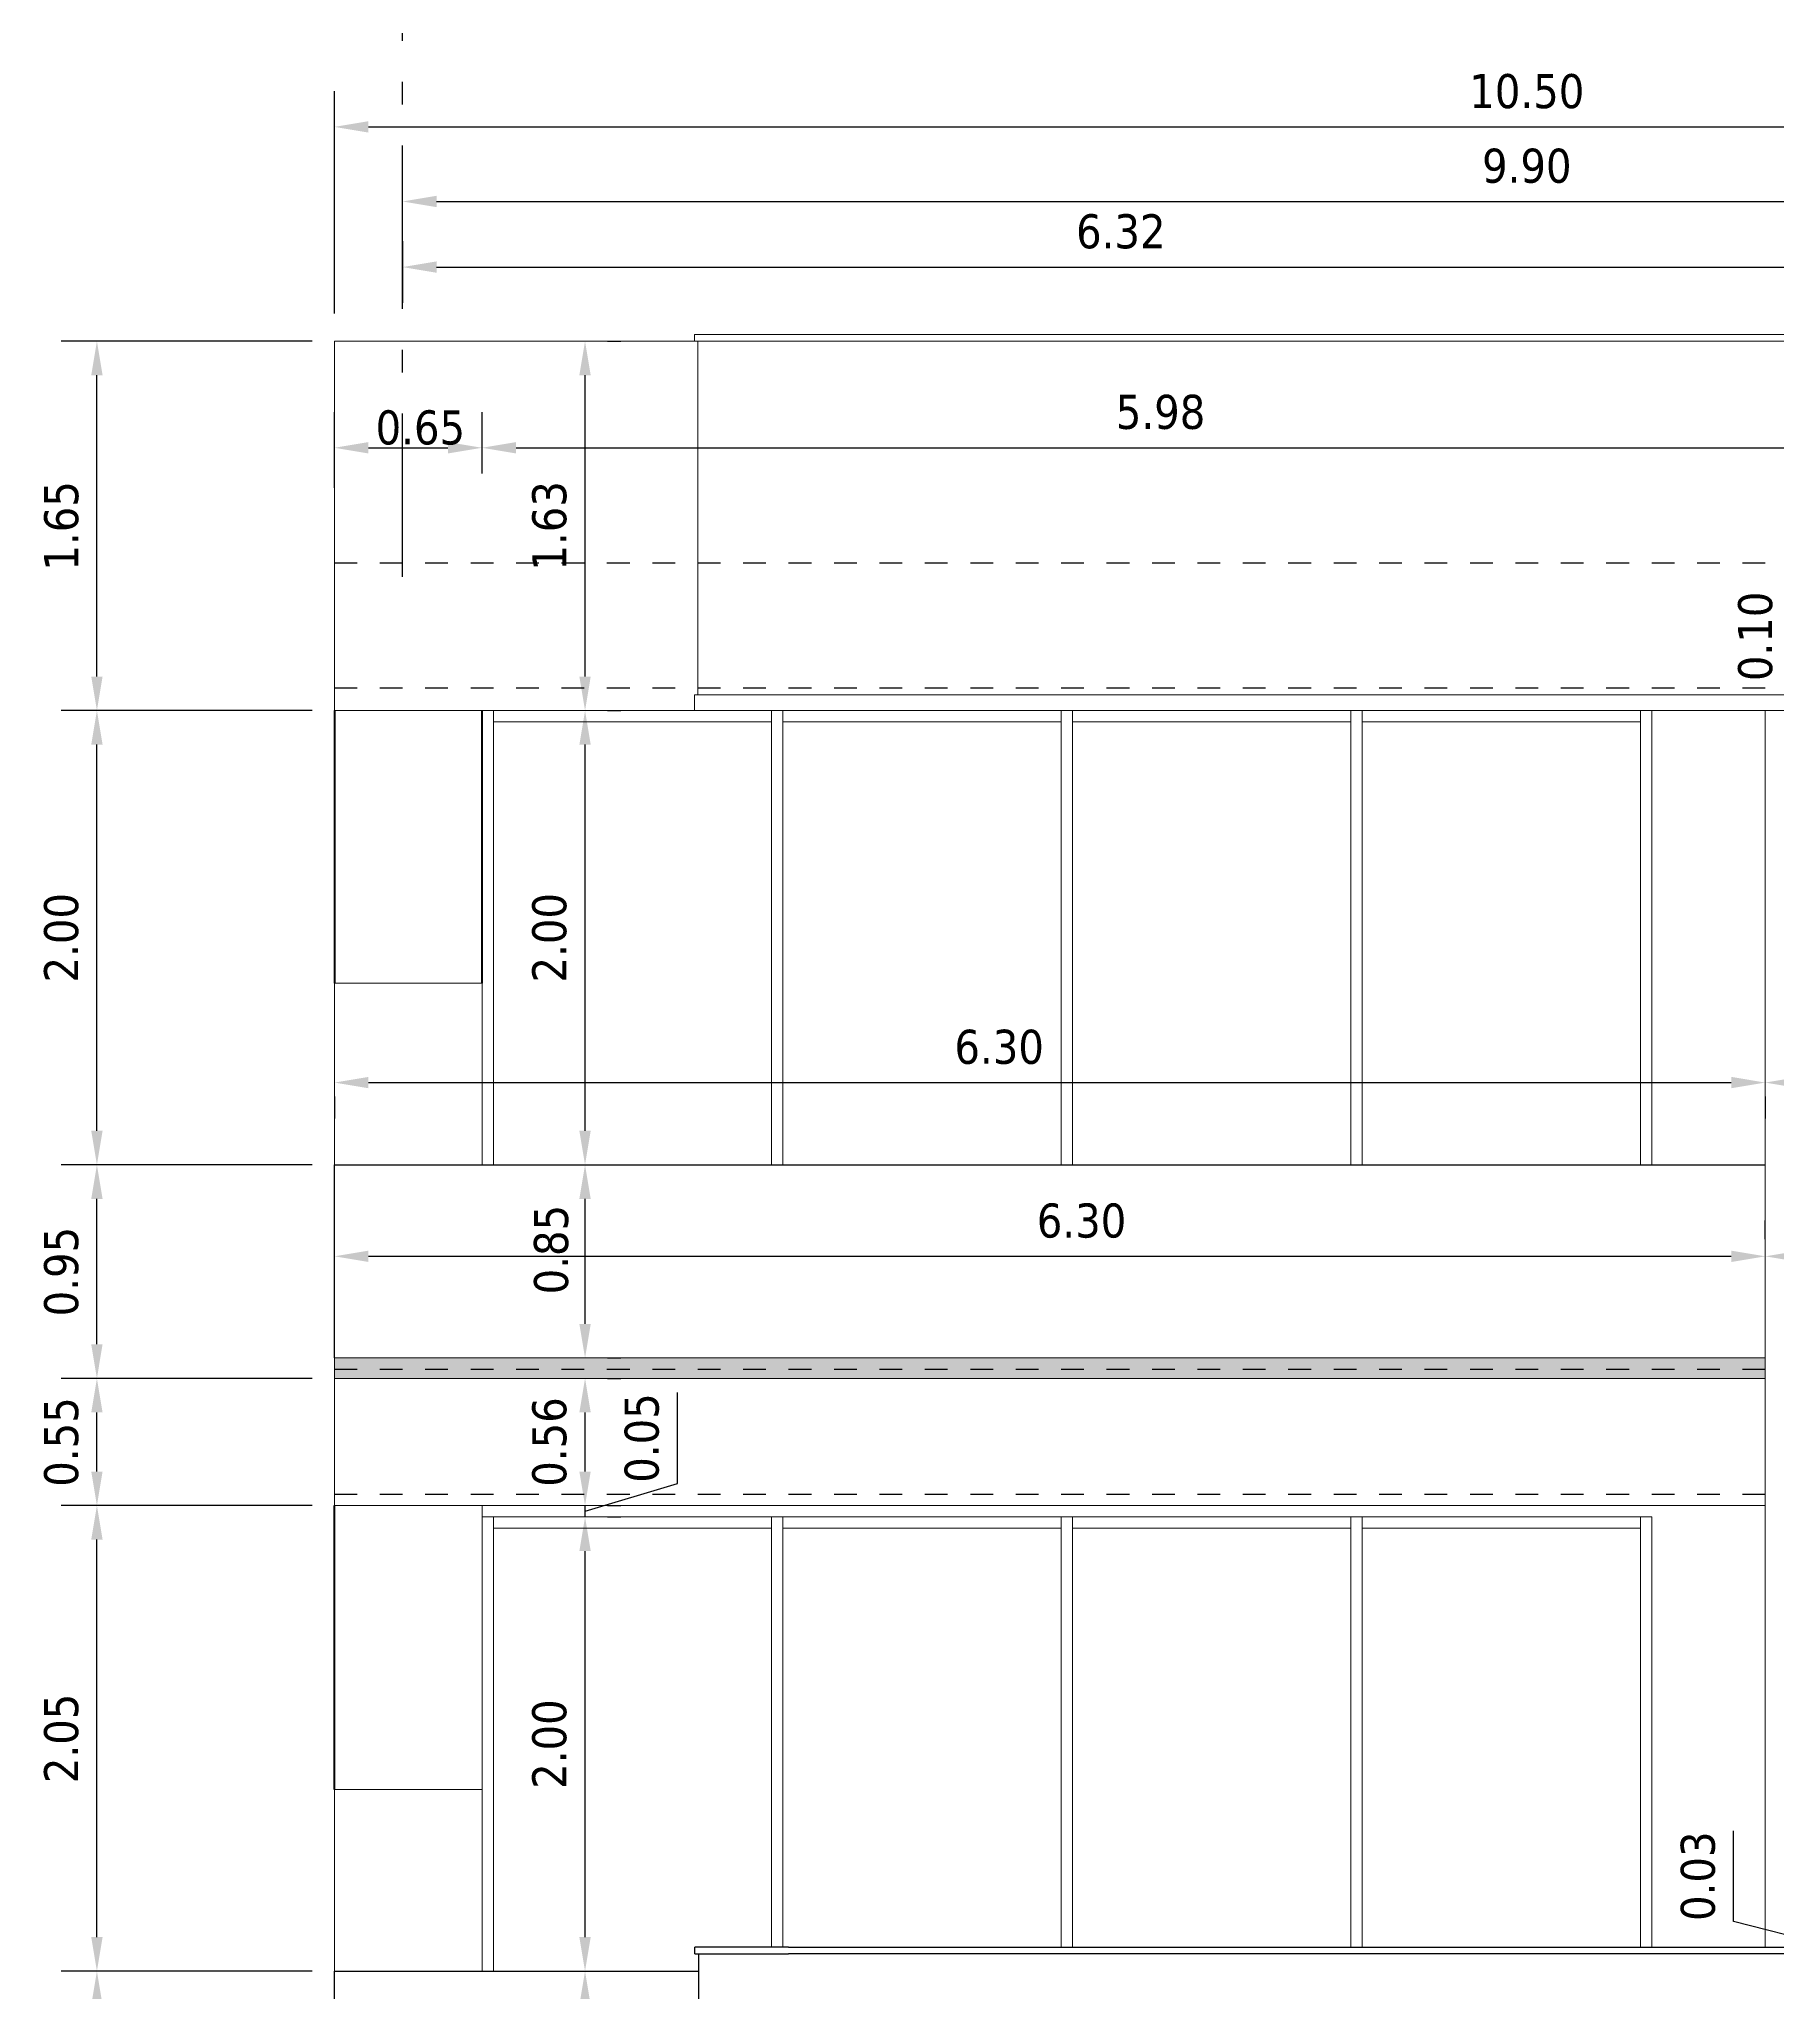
# Model space of a CAD drawing. Header units: millimetres. Extents: x 844 to 2732, y 457 to 943.
# Drawn here: x 2526 to 2533.66, y 485.32 to 493.92 of the extents above; entities that cross this region are included whole.
import ezdxf

# ---------------------------------------------------------------- set-up
doc = ezdxf.new("R2010")
doc.units = ezdxf.units.MM
doc.header["$LTSCALE"] = 0.01
doc.linetypes.add('ACAD_ISO03W100', pattern=[30, 12, -18])
doc.linetypes.add('ACAD_ISO10W100', pattern=[18, 12, -3, 0, -3])
doc.layers.add('03-Ax', color=5, linetype='Continuous')
doc.layers.add('05-Dim', color=5, linetype='Continuous')
for name, color, linetype, lineweight in [('A-COLS', 4, 'Continuous', 18), ('A-DETL-WIDE', 214, 'Continuous', 50), ('A-GENM', 13, 'Continuous', 9), ('A-GLAZ-CWMG', 6, 'Continuous', 9), ('A-WALL', 3, 'Continuous', 9)]:
    doc.layers.add(name, color=color, linetype=linetype, lineweight=lineweight)
doc.styles.add('Tahoma', font='tahoma.ttf', dxfattribs={"height": 0.15})
doc.dimstyles.new('Diagonal_-_Centre_-_2_5mm_Arial', dxfattribs={"dimscale": 0.2, "dimtxt": 0.15, "dimasz": 0.75, "dimexe": 0.787402, "dimexo": 0.492126, "dimgap": 0.05, "dimtad": 0, "dimrnd": 0.01, "dimzin": 0, "dimdsep": 46, "dimtxsty": 'Tahoma', "dimcen": 0, "dimdle": 0.787402, "dimazin": 0, "dimtfac": 1, "dimtmove": 1, "dimatfit": 3, "dimfxl": 1, "dimtvp": 1, "dimtolj": 1, "dimtzin": 0, "dimarcsym": 1})

# ---------------------------------------------------------------- blocks, each defined once
blk = doc.blocks.new('Rectangular Mullion - 50 x 150mm-V1-South')
at = {"layer": 'A-GLAZ-CWMG'}
for p, q in [((-6.3576, 12.95), (-6.3576, 13)), ((-5.1326, 13), (-5.1326, 12.95)), ((-6.3576, 12.95), (-5.1326, 12.95))]:
    blk.add_line(p, q, dxfattribs=at)
blk = doc.blocks.new('Rectangular Mullion - 50 x 150mm-V9-South')
at = {"layer": 'A-GLAZ-CWMG'}
blk.add_line((-1.3076, 23.65), (-1.3076, 21.7562), dxfattribs=at)
blk = doc.blocks.new('*D933')
at = {"layer": '05-Dim', "color": 0, "lineweight": -2, "transparency": 16777216}
for p, q in [((2537.4994, 493.4661), (2537.4994, 493.0472)), ((2527.5994, 493.1239), (2527.5994, 493.3622)), ((2527.7494, 493.2047), (2537.3494, 493.2047))]:
    blk.add_line(p, q, dxfattribs=at)
at = {"layer": '05-Dim', "color": 0, "transparency": 16777216}
for points in [[(2527.7494, 493.2297), (2527.7494, 493.1797), (2527.5994, 493.2047)], [(2537.3494, 493.2297), (2537.3494, 493.1797), (2537.4994, 493.2047)]]:
    blk.add_solid(points, dxfattribs=at)
at = {"layer": 'Defpoints', "color": 0, "transparency": 16777216}
for p in [(2537.4994, 493.5645), (2537.4994, 493.2047), (2527.5994, 493.0254)]:
    blk.add_point(p, dxfattribs=at)
at = {"layer": '05-Dim', "color": 0, "transparency": 16777216, "insert": (2532.5494, 493.3608), "char_height": 0.15, "width": 0.401245, "attachment_point": 5, "style": 'Tahoma'}
blk.add_mtext('\\A1;9.90', dxfattribs=at)
blk = doc.blocks.new('*D934')
at = {"layer": '05-Dim', "color": 0, "lineweight": -2, "transparency": 16777216}
for p, q in [((2527.5994, 493.0296), (2527.5994, 492.7584)), ((2533.9244, 493.0296), (2533.9244, 492.7584)), ((2527.7494, 492.9159), (2533.7744, 492.9159))]:
    blk.add_line(p, q, dxfattribs=at)
at = {"layer": '05-Dim', "color": 0, "transparency": 16777216}
for points in [[(2527.7494, 492.9409), (2527.7494, 492.8909), (2527.5994, 492.9159)], [(2533.7744, 492.9409), (2533.7744, 492.8909), (2533.9244, 492.9159)]]:
    blk.add_solid(points, dxfattribs=at)
at = {"layer": 'Defpoints', "color": 0, "transparency": 16777216}
for p in [(2527.5994, 493.128), (2533.9244, 493.128), (2533.9244, 492.9159)]:
    blk.add_point(p, dxfattribs=at)
at = {"layer": '05-Dim', "color": 0, "transparency": 16777216, "insert": (2530.7619, 493.0721), "char_height": 0.15, "width": 0.313167, "attachment_point": 5, "style": 'Tahoma'}
blk.add_mtext('\\A1;6.32', dxfattribs=at)
blk = doc.blocks.new('*D937')
at = {"layer": '05-Dim', "color": 0, "lineweight": -2, "transparency": 16777216}
for p, q in [((2527.2994, 491.9441), (2527.2994, 492.2778)), ((2527.9494, 492.0066), (2527.9494, 492.2778)), ((2527.4494, 492.1203), (2527.7994, 492.1203))]:
    blk.add_line(p, q, dxfattribs=at)
at = {"layer": '05-Dim', "color": 0, "transparency": 16777216}
for points in [[(2527.4494, 492.1453), (2527.4494, 492.0953), (2527.2994, 492.1203)], [(2527.7994, 492.1453), (2527.7994, 492.0953), (2527.9494, 492.1203)]]:
    blk.add_solid(points, dxfattribs=at)
at = {"layer": 'Defpoints', "color": 0, "transparency": 16777216}
for p in [(2527.9494, 492.1203), (2527.9494, 491.9082), (2527.2994, 491.8457)]:
    blk.add_point(p, dxfattribs=at)
at = {"layer": '05-Dim', "color": 0, "transparency": 16777216, "insert": (2527.4808, 492.2852), "char_height": 0.15, "width": 0.313167, "attachment_point": 1, "line_spacing_factor": 0.994306, "style": 'Tahoma'}
blk.add_mtext('\\A1;0.65', dxfattribs=at)
blk = doc.blocks.new('*D938')
at = {"layer": '05-Dim', "color": 0, "lineweight": -2, "transparency": 16777216}
for p, q in [((2527.9494, 492.0066), (2527.9494, 492.2778)), ((2533.9244, 492.2187), (2533.9244, 492.2778)), ((2528.0994, 492.1203), (2533.7744, 492.1203))]:
    blk.add_line(p, q, dxfattribs=at)
at = {"layer": '05-Dim', "color": 0, "transparency": 16777216}
for points in [[(2528.0994, 492.1453), (2528.0994, 492.0953), (2527.9494, 492.1203)], [(2533.7744, 492.1453), (2533.7744, 492.0953), (2533.9244, 492.1203)]]:
    blk.add_solid(points, dxfattribs=at)
at = {"layer": 'Defpoints', "color": 0, "transparency": 16777216}
for p in [(2533.9244, 492.1203), (2533.9244, 492.1203), (2527.9494, 491.9082)]:
    blk.add_point(p, dxfattribs=at)
at = {"layer": '05-Dim', "color": 0, "transparency": 16777216, "insert": (2530.9369, 492.2771), "char_height": 0.15, "width": 0.313167, "attachment_point": 5, "style": 'Tahoma'}
blk.add_mtext('\\A1;5.98', dxfattribs=at)
blk = doc.blocks.new('*D939')
at = {"layer": '05-Dim', "color": 0, "lineweight": -2, "transparency": 16777216}
for p, q in [((2527.2994, 492.7117), (2527.2994, 493.6906)), ((2537.7994, 493.6368), (2537.7994, 493.3756)), ((2527.4494, 493.5331), (2537.6494, 493.5331))]:
    blk.add_line(p, q, dxfattribs=at)
at = {"layer": '05-Dim', "color": 0, "transparency": 16777216}
for points in [[(2527.4494, 493.5581), (2527.4494, 493.5081), (2527.2994, 493.5331)], [(2537.6494, 493.5581), (2537.6494, 493.5081), (2537.7994, 493.5331)]]:
    blk.add_solid(points, dxfattribs=at)
at = {"layer": 'Defpoints', "color": 0, "transparency": 16777216}
for p in [(2537.7994, 493.7352), (2537.7994, 493.5331), (2527.2994, 492.6133)]:
    blk.add_point(p, dxfattribs=at)
at = {"layer": '05-Dim', "color": 0, "transparency": 16777216, "insert": (2532.5494, 493.6893), "char_height": 0.15, "width": 0.401245, "attachment_point": 5, "style": 'Tahoma'}
blk.add_mtext('\\A1;10.50', dxfattribs=at)
blk = doc.blocks.new('*D1001')
at = {"layer": '05-Dim', "color": 0, "lineweight": -2, "transparency": 16777216}
for p, q in [((2527.201, 485.4133), (2526.0963, 485.4133)), ((2526.2537, 484.6233), (2526.2537, 485.2633)), ((2527.201, 484.4733), (2526.0963, 484.4733))]:
    blk.add_line(p, q, dxfattribs=at)
at = {"layer": '05-Dim', "color": 0, "transparency": 16777216}
for points in [[(2526.2287, 485.2633), (2526.2787, 485.2633), (2526.2537, 485.4133)], [(2526.2287, 484.6233), (2526.2787, 484.6233), (2526.2537, 484.4733)]]:
    blk.add_solid(points, dxfattribs=at)
at = {"layer": 'Defpoints', "color": 0, "transparency": 16777216}
for p in [(2526.2537, 485.4133), (2527.2994, 485.4133), (2527.2994, 484.4733)]:
    blk.add_point(p, dxfattribs=at)
at = {"layer": '05-Dim', "color": 0, "transparency": 16777216, "insert": (2526.0976, 484.9433), "char_height": 0.15, "attachment_point": 5, "rotation": 90, "style": 'Tahoma'}
blk.add_mtext('\\A1;0.95', dxfattribs=at)
blk = doc.blocks.new('*D1002')
at = {"layer": '05-Dim', "color": 0, "lineweight": -2, "transparency": 16777216}
for p, q in [((2527.201, 487.4633), (2526.0963, 487.4633)), ((2526.2537, 485.5633), (2526.2537, 487.3133)), ((2527.201, 485.4133), (2526.0963, 485.4133))]:
    blk.add_line(p, q, dxfattribs=at)
at = {"layer": '05-Dim', "color": 0, "transparency": 16777216}
for points in [[(2526.2287, 487.3133), (2526.2787, 487.3133), (2526.2537, 487.4633)], [(2526.2287, 485.5633), (2526.2787, 485.5633), (2526.2537, 485.4133)]]:
    blk.add_solid(points, dxfattribs=at)
at = {"layer": 'Defpoints', "color": 0, "transparency": 16777216}
for p in [(2526.2537, 487.4633), (2527.2994, 487.4633), (2527.2994, 485.4133)]:
    blk.add_point(p, dxfattribs=at)
at = {"layer": '05-Dim', "color": 0, "transparency": 16777216, "insert": (2526.0975, 486.4383), "char_height": 0.15, "attachment_point": 5, "rotation": 90, "style": 'Tahoma'}
blk.add_mtext('\\A1;2.05', dxfattribs=at)
blk = doc.blocks.new('*D1003')
at = {"layer": '05-Dim', "color": 0, "lineweight": -2, "transparency": 16777216}
for p, q in [((2527.201, 488.0233), (2526.0963, 488.0233)), ((2526.2537, 487.6133), (2526.2537, 487.8733)), ((2527.201, 487.4633), (2526.0963, 487.4633))]:
    blk.add_line(p, q, dxfattribs=at)
at = {"layer": '05-Dim', "color": 0, "transparency": 16777216}
for points in [[(2526.2287, 487.8733), (2526.2787, 487.8733), (2526.2537, 488.0233)], [(2526.2287, 487.6133), (2526.2787, 487.6133), (2526.2537, 487.4633)]]:
    blk.add_solid(points, dxfattribs=at)
at = {"layer": 'Defpoints', "color": 0, "transparency": 16777216}
for p in [(2526.2537, 488.0233), (2527.2994, 488.0233), (2527.2994, 487.4633)]:
    blk.add_point(p, dxfattribs=at)
at = {"layer": '05-Dim', "color": 0, "transparency": 16777216, "insert": (2526.0976, 487.7433), "char_height": 0.15, "attachment_point": 5, "rotation": 90, "style": 'Tahoma'}
blk.add_mtext('\\A1;0.55', dxfattribs=at)
blk = doc.blocks.new('*D1004')
at = {"layer": '05-Dim', "color": 0, "lineweight": -2, "transparency": 16777216}
for p, q in [((2527.201, 488.9633), (2526.0963, 488.9633)), ((2526.2537, 488.1733), (2526.2537, 488.8133)), ((2527.201, 488.0233), (2526.0963, 488.0233))]:
    blk.add_line(p, q, dxfattribs=at)
at = {"layer": '05-Dim', "color": 0, "transparency": 16777216}
for points in [[(2526.2287, 488.8133), (2526.2787, 488.8133), (2526.2537, 488.9633)], [(2526.2287, 488.1733), (2526.2787, 488.1733), (2526.2537, 488.0233)]]:
    blk.add_solid(points, dxfattribs=at)
at = {"layer": 'Defpoints', "color": 0, "transparency": 16777216}
for p in [(2526.2537, 488.9633), (2527.2994, 488.9633), (2527.2994, 488.0233)]:
    blk.add_point(p, dxfattribs=at)
at = {"layer": '05-Dim', "color": 0, "transparency": 16777216, "insert": (2526.0976, 488.4933), "char_height": 0.15, "attachment_point": 5, "rotation": 90, "style": 'Tahoma'}
blk.add_mtext('\\A1;0.95', dxfattribs=at)
blk = doc.blocks.new('*D1005')
at = {"layer": '05-Dim', "color": 0, "lineweight": -2, "transparency": 16777216}
for p, q in [((2527.201, 490.9633), (2526.0963, 490.9633)), ((2526.2537, 489.1133), (2526.2537, 490.8133)), ((2527.201, 488.9633), (2526.0963, 488.9633))]:
    blk.add_line(p, q, dxfattribs=at)
at = {"layer": '05-Dim', "color": 0, "transparency": 16777216}
for points in [[(2526.2287, 490.8133), (2526.2787, 490.8133), (2526.2537, 490.9633)], [(2526.2287, 489.1133), (2526.2787, 489.1133), (2526.2537, 488.9633)]]:
    blk.add_solid(points, dxfattribs=at)
at = {"layer": 'Defpoints', "color": 0, "transparency": 16777216}
for p in [(2526.2537, 490.9633), (2527.2994, 490.9633), (2527.2994, 488.9633)]:
    blk.add_point(p, dxfattribs=at)
at = {"layer": '05-Dim', "color": 0, "transparency": 16777216, "insert": (2526.0975, 489.9633), "char_height": 0.15, "attachment_point": 5, "rotation": 90, "style": 'Tahoma'}
blk.add_mtext('\\A1;2.00', dxfattribs=at)
blk = doc.blocks.new('*D1006')
at = {"layer": '05-Dim', "color": 0, "lineweight": -2, "transparency": 16777216}
for p, q in [((2527.201, 492.5894), (2526.0963, 492.5894)), ((2526.2537, 491.1133), (2526.2537, 492.4394)), ((2527.201, 490.9633), (2526.0963, 490.9633))]:
    blk.add_line(p, q, dxfattribs=at)
at = {"layer": '05-Dim', "color": 0, "transparency": 16777216}
for points in [[(2526.2287, 492.4394), (2526.2787, 492.4394), (2526.2537, 492.5894)], [(2526.2287, 491.1133), (2526.2787, 491.1133), (2526.2537, 490.9633)]]:
    blk.add_solid(points, dxfattribs=at)
at = {"layer": 'Defpoints', "color": 0, "transparency": 16777216}
for p in [(2526.2537, 492.5894), (2527.2994, 492.5894), (2527.2994, 490.9633)]:
    blk.add_point(p, dxfattribs=at)
at = {"layer": '05-Dim', "color": 0, "transparency": 16777216, "insert": (2526.0978, 491.7764), "char_height": 0.15, "attachment_point": 5, "rotation": 90, "style": 'Tahoma'}
blk.add_mtext('\\A1;1.65', dxfattribs=at)
blk = doc.blocks.new('*D1015')
at = {"layer": '05-Dim', "color": 0, "lineweight": -2, "transparency": 16777216}
for p, q in [((2527.2994, 488.6367), (2527.2994, 488.7181)), ((2533.5994, 488.6367), (2533.5994, 488.7181)), ((2527.4494, 488.5607), (2533.4494, 488.5607))]:
    blk.add_line(p, q, dxfattribs=at)
at = {"layer": '05-Dim', "color": 0, "transparency": 16777216}
for points in [[(2527.4494, 488.5857), (2527.4494, 488.5357), (2527.2994, 488.5607)], [(2533.4494, 488.5857), (2533.4494, 488.5357), (2533.5994, 488.5607)]]:
    blk.add_solid(points, dxfattribs=at)
at = {"layer": 'Defpoints', "color": 0, "transparency": 16777216}
for p in [(2527.2994, 488.5383), (2533.5994, 488.5607), (2533.5994, 488.5383)]:
    blk.add_point(p, dxfattribs=at)
at = {"layer": '05-Dim', "color": 0, "transparency": 16777216, "insert": (2530.589, 488.7169), "char_height": 0.15, "attachment_point": 5, "style": 'Tahoma'}
blk.add_mtext('\\A1;6.30', dxfattribs=at)
blk = doc.blocks.new('*D1016')
at = {"layer": '05-Dim', "color": 0, "lineweight": -2, "transparency": 16777216}
for p, q in [((2533.5994, 488.6367), (2533.5994, 488.7181)), ((2537.7963, 488.6367), (2537.7963, 488.7181)), ((2533.7494, 488.5607), (2537.6463, 488.5607))]:
    blk.add_line(p, q, dxfattribs=at)
at = {"layer": '05-Dim', "color": 0, "transparency": 16777216}
for points in [[(2533.7494, 488.5857), (2533.7494, 488.5357), (2533.5994, 488.5607)], [(2537.6463, 488.5857), (2537.6463, 488.5357), (2537.7963, 488.5607)]]:
    blk.add_solid(points, dxfattribs=at)
at = {"layer": 'Defpoints', "color": 0, "transparency": 16777216}
for p in [(2533.5994, 488.5383), (2537.7963, 488.5607), (2537.7963, 488.5383)]:
    blk.add_point(p, dxfattribs=at)
at = {"layer": '05-Dim', "color": 0, "transparency": 16777216, "insert": (2535.8718, 488.7169), "char_height": 0.15, "attachment_point": 5, "style": 'Tahoma'}
blk.add_mtext('\\A1;4.20', dxfattribs=at)
blk = doc.blocks.new('*D949')
at = {"layer": '05-Dim', "color": 0, "lineweight": -2, "transparency": 16777216}
for p, q in [((2527.4494, 489.3256), (2533.4494, 489.3256)), ((2527.2994, 489.2648), (2527.2994, 489.1681)), ((2533.5994, 489.2648), (2533.5994, 489.1681))]:
    blk.add_line(p, q, dxfattribs=at)
at = {"layer": '05-Dim', "color": 0, "transparency": 16777216}
for points in [[(2527.4494, 489.3506), (2527.4494, 489.3006), (2527.2994, 489.3256)], [(2533.4494, 489.3506), (2533.4494, 489.3006), (2533.5994, 489.3256)]]:
    blk.add_solid(points, dxfattribs=at)
at = {"layer": 'Defpoints', "color": 0, "transparency": 16777216}
for p in [(2527.2994, 489.3633), (2533.5994, 489.3633), (2533.5994, 489.3256)]:
    blk.add_point(p, dxfattribs=at)
at = {"layer": '05-Dim', "color": 0, "transparency": 16777216, "insert": (2530.2263, 489.4818), "char_height": 0.15, "attachment_point": 5, "style": 'Tahoma'}
blk.add_mtext('\\A1;6.30', dxfattribs=at)
blk = doc.blocks.new('*D950')
at = {"layer": '05-Dim', "color": 0, "lineweight": -2, "transparency": 16777216}
for p, q in [((2533.7494, 489.3256), (2534.4994, 489.3256)), ((2533.5994, 489.2648), (2533.5994, 489.1681)), ((2534.6494, 489.2288), (2534.6494, 489.1681))]:
    blk.add_line(p, q, dxfattribs=at)
at = {"layer": '05-Dim', "color": 0, "transparency": 16777216}
for points in [[(2533.7494, 489.3506), (2533.7494, 489.3006), (2533.5994, 489.3256)], [(2534.4994, 489.3506), (2534.4994, 489.3006), (2534.6494, 489.3256)]]:
    blk.add_solid(points, dxfattribs=at)
at = {"layer": 'Defpoints', "color": 0, "transparency": 16777216}
for p in [(2533.5994, 489.3633), (2534.6494, 489.3272), (2534.6494, 489.3256)]:
    blk.add_point(p, dxfattribs=at)
at = {"layer": '05-Dim', "color": 0, "transparency": 16777216, "insert": (2534.2581, 489.4817), "char_height": 0.15, "attachment_point": 5, "style": 'Tahoma'}
blk.add_mtext('\\A1;1.05', dxfattribs=at)
blk = doc.blocks.new('*D967')
at = {"layer": '05-Dim', "color": 0, "lineweight": -2, "transparency": 16777216}
for p, q in [((2533.4599, 485.6315), (2533.4599, 486.0317)), ((2533.9628, 485.5044), (2533.4599, 485.6315)), ((2533.9698, 485.5194), (2533.8053, 485.5194)), ((2533.9628, 485.4894), (2533.9628, 485.5194)), ((2533.9628, 485.4894), (2533.9628, 485.5194)), ((2533.9501, 485.4894), (2533.8053, 485.4894))]:
    blk.add_line(p, q, dxfattribs=at)
at = {"layer": 'Defpoints', "color": 0, "transparency": 16777216}
for p in [(2533.9628, 485.5194), (2534.0682, 485.5194), (2534.0485, 485.4894)]:
    blk.add_point(p, dxfattribs=at)
at = {"layer": '05-Dim', "color": 0, "transparency": 16777216, "insert": (2533.3037, 485.8316), "char_height": 0.15, "attachment_point": 5, "rotation": 90, "style": 'Tahoma'}
blk.add_mtext('\\A1;0.03', dxfattribs=at)
blk = doc.blocks.new('*D969')
at = {"layer": '05-Dim', "color": 0, "lineweight": -2, "transparency": 16777216}
for p, q in [((2533.7122, 491.0884), (2533.7122, 491.492)), ((2533.9628, 491.0133), (2533.7122, 491.0884)), ((2533.9196, 491.0633), (2533.8053, 491.0633)), ((2533.9628, 490.9633), (2533.9628, 491.0633)), ((2533.9628, 490.9633), (2533.9628, 491.0633)), ((2533.886, 490.9633), (2533.8053, 490.9633))]:
    blk.add_line(p, q, dxfattribs=at)
at = {"layer": 'Defpoints', "color": 0, "transparency": 16777216}
for p in [(2533.9628, 491.0633), (2534.018, 491.0633), (2533.9844, 490.9633)]:
    blk.add_point(p, dxfattribs=at)
at = {"layer": '05-Dim', "color": 0, "transparency": 16777216, "insert": (2533.5561, 491.2902), "char_height": 0.15, "attachment_point": 5, "rotation": 90, "style": 'Tahoma'}
blk.add_mtext('\\A1;0.10', dxfattribs=at)
blk = doc.blocks.new('*D1026')
at = {"layer": '05-Dim', "color": 0, "lineweight": -2, "transparency": 16777216}
for p, q in [((2528.5013, 485.4133), (2528.5604, 485.4133)), ((2528.4029, 484.7133), (2528.4029, 485.2633)), ((2528.5013, 484.5633), (2528.5604, 484.5633))]:
    blk.add_line(p, q, dxfattribs=at)
at = {"layer": '05-Dim', "color": 0, "transparency": 16777216}
for points in [[(2528.3779, 485.2633), (2528.4279, 485.2633), (2528.4029, 485.4133)], [(2528.3779, 484.7133), (2528.4279, 484.7133), (2528.4029, 484.5633)]]:
    blk.add_solid(points, dxfattribs=at)
at = {"layer": 'Defpoints', "color": 0, "transparency": 16777216}
for p in [(2528.4029, 485.4133), (2528.4029, 485.4133), (2528.4029, 484.5633)]:
    blk.add_point(p, dxfattribs=at)
at = {"layer": '05-Dim', "color": 0, "transparency": 16777216, "insert": (2528.1702, 484.8439), "char_height": 0.15, "attachment_point": 5, "rotation": 90, "style": 'Tahoma'}
blk.add_mtext('\\A1;0.85', dxfattribs=at)
blk = doc.blocks.new('*D1027')
at = {"layer": '05-Dim', "color": 0, "lineweight": -2, "transparency": 16777216}
for p, q in [((2528.5013, 487.4133), (2528.5604, 487.4133)), ((2528.4029, 485.5633), (2528.4029, 487.2633)), ((2528.5013, 485.4133), (2528.5604, 485.4133))]:
    blk.add_line(p, q, dxfattribs=at)
at = {"layer": '05-Dim', "color": 0, "transparency": 16777216}
for points in [[(2528.3779, 487.2633), (2528.4279, 487.2633), (2528.4029, 487.4133)], [(2528.3779, 485.5633), (2528.4279, 485.5633), (2528.4029, 485.4133)]]:
    blk.add_solid(points, dxfattribs=at)
at = {"layer": 'Defpoints', "color": 0, "transparency": 16777216}
for p in [(2528.4029, 487.4133), (2528.4029, 487.4133), (2528.4029, 485.4133)]:
    blk.add_point(p, dxfattribs=at)
at = {"layer": '05-Dim', "color": 0, "transparency": 16777216, "insert": (2528.2467, 486.4133), "char_height": 0.15, "attachment_point": 5, "rotation": 90, "style": 'Tahoma'}
blk.add_mtext('\\A1;2.00', dxfattribs=at)
blk = doc.blocks.new('*D1028')
at = {"layer": '05-Dim', "color": 0, "lineweight": -2, "transparency": 16777216}
for p, q in [((2528.8096, 487.5603), (2528.8096, 487.9615)), ((2528.4029, 487.4383), (2528.8096, 487.5603)), ((2528.4029, 487.4133), (2528.4029, 487.4633)), ((2528.4029, 487.4133), (2528.4029, 487.4633)), ((2528.5013, 487.4633), (2528.5604, 487.4633)), ((2528.5013, 487.4133), (2528.5604, 487.4133))]:
    blk.add_line(p, q, dxfattribs=at)
at = {"layer": 'Defpoints', "color": 0, "transparency": 16777216}
for p in [(2528.4029, 487.4633), (2528.4029, 487.4633), (2528.4029, 487.4133)]:
    blk.add_point(p, dxfattribs=at)
at = {"layer": '05-Dim', "color": 0, "transparency": 16777216, "insert": (2528.6535, 487.7609), "char_height": 0.15, "attachment_point": 5, "rotation": 90, "style": 'Tahoma'}
blk.add_mtext('\\A1;0.05', dxfattribs=at)
blk = doc.blocks.new('*D940')
at = {"layer": '05-Dim', "color": 0, "lineweight": -2, "transparency": 16777216}
for p, q in [((2528.5013, 488.0233), (2528.5604, 488.0233)), ((2528.4029, 487.6133), (2528.4029, 487.8733)), ((2528.5013, 487.4633), (2528.5604, 487.4633))]:
    blk.add_line(p, q, dxfattribs=at)
at = {"layer": '05-Dim', "color": 0, "transparency": 16777216}
for points in [[(2528.3779, 487.8733), (2528.4279, 487.8733), (2528.4029, 488.0233)], [(2528.3779, 487.6133), (2528.4279, 487.6133), (2528.4029, 487.4633)]]:
    blk.add_solid(points, dxfattribs=at)
at = {"layer": 'Defpoints', "color": 0, "transparency": 16777216}
for p in [(2528.4029, 488.0233), (2528.4029, 488.0233), (2528.4029, 487.4633)]:
    blk.add_point(p, dxfattribs=at)
at = {"layer": '05-Dim', "color": 0, "transparency": 16777216, "insert": (2528.2468, 487.7433), "char_height": 0.15, "attachment_point": 5, "rotation": 90, "style": 'Tahoma'}
blk.add_mtext('\\A1;0.56', dxfattribs=at)
blk = doc.blocks.new('*D1029')
at = {"layer": '05-Dim', "color": 0, "lineweight": -2, "transparency": 16777216}
for p, q in [((2528.5013, 488.9633), (2528.5604, 488.9633)), ((2528.4029, 488.2633), (2528.4029, 488.8133)), ((2528.5013, 488.1133), (2528.5604, 488.1133))]:
    blk.add_line(p, q, dxfattribs=at)
at = {"layer": '05-Dim', "color": 0, "transparency": 16777216}
for points in [[(2528.3779, 488.8133), (2528.4279, 488.8133), (2528.4029, 488.9633)], [(2528.3779, 488.2633), (2528.4279, 488.2633), (2528.4029, 488.1133)]]:
    blk.add_solid(points, dxfattribs=at)
at = {"layer": 'Defpoints', "color": 0, "transparency": 16777216}
for p in [(2528.4029, 488.9633), (2528.4029, 488.9633), (2528.4029, 488.1133)]:
    blk.add_point(p, dxfattribs=at)
at = {"layer": '05-Dim', "color": 0, "transparency": 16777216, "insert": (2528.2545, 488.5902), "char_height": 0.15, "attachment_point": 5, "rotation": 90, "style": 'Tahoma'}
blk.add_mtext('\\A1;0.85', dxfattribs=at)
blk = doc.blocks.new('*D1030')
at = {"layer": '05-Dim', "color": 0, "lineweight": -2, "transparency": 16777216}
for p, q in [((2528.5013, 490.9633), (2528.5604, 490.9633)), ((2528.4029, 489.1133), (2528.4029, 490.8133)), ((2528.5013, 488.9633), (2528.5604, 488.9633))]:
    blk.add_line(p, q, dxfattribs=at)
at = {"layer": '05-Dim', "color": 0, "transparency": 16777216}
for points in [[(2528.3779, 490.8133), (2528.4279, 490.8133), (2528.4029, 490.9633)], [(2528.3779, 489.1133), (2528.4279, 489.1133), (2528.4029, 488.9633)]]:
    blk.add_solid(points, dxfattribs=at)
at = {"layer": 'Defpoints', "color": 0, "transparency": 16777216}
for p in [(2528.4029, 490.9633), (2528.4029, 490.9633), (2528.4029, 488.9633)]:
    blk.add_point(p, dxfattribs=at)
at = {"layer": '05-Dim', "color": 0, "transparency": 16777216, "insert": (2528.2467, 489.9633), "char_height": 0.15, "attachment_point": 5, "rotation": 90, "style": 'Tahoma'}
blk.add_mtext('\\A1;2.00', dxfattribs=at)
blk = doc.blocks.new('*D1031')
at = {"layer": '05-Dim', "color": 0, "lineweight": -2, "transparency": 16777216}
for p, q in [((2528.5013, 492.5894), (2528.5604, 492.5894)), ((2528.4029, 491.1133), (2528.4029, 492.4394)), ((2528.5013, 490.9633), (2528.5604, 490.9633))]:
    blk.add_line(p, q, dxfattribs=at)
at = {"layer": '05-Dim', "color": 0, "transparency": 16777216}
for points in [[(2528.3779, 492.4394), (2528.4279, 492.4394), (2528.4029, 492.5894)], [(2528.3779, 491.1133), (2528.4279, 491.1133), (2528.4029, 490.9633)]]:
    blk.add_solid(points, dxfattribs=at)
at = {"layer": 'Defpoints', "color": 0, "transparency": 16777216}
for p in [(2528.4029, 492.5894), (2528.4029, 492.5894), (2528.4029, 490.9633)]:
    blk.add_point(p, dxfattribs=at)
at = {"layer": '05-Dim', "color": 0, "transparency": 16777216, "insert": (2528.2467, 491.7764), "char_height": 0.15, "attachment_point": 5, "rotation": 90, "style": 'Tahoma'}
blk.add_mtext('\\A1;1.63', dxfattribs=at)

msp = doc.modelspace()

# ---------------------------------------------------------------- hatches: boundary and pattern name
at = {"layer": 'A-GENM'}
msp.add_hatch(color=4, dxfattribs=at).paths.add_polyline_path([(2533.5994, 488.0233), (2533.5994, 488.1133), (2527.2994, 488.1133), (2527.2994, 488.0233), (2533.5669, 488.0233)])

# ---------------------------------------------------------------- linework, layer by layer
at = {"layer": '03-Ax', "linetype": 'ACAD_ISO10W100', "ltscale": 6}
msp.add_line((2527.5994, 491.5517), (2527.5994, 494.0517), dxfattribs=at)
at = {"layer": '05-Dim', "color": 5, "linetype": 'ACAD_ISO03W100', "ltscale": 0.5}
for p, q in [((2527.2994, 491.6133), (2539.9599, 491.6133)), ((2527.2994, 491.0633), (2537.7994, 491.0633)), ((2527.2994, 488.0633), (2539.9599, 488.0633)), ((2527.2994, 487.5133), (2537.7994, 487.5133))]:
    msp.add_line(p, q, dxfattribs=at)
at = {"layer": '05-Dim', "color": 4}
for p, q in [((2527.2994, 488.9633), (2533.5994, 488.9633)), ((2527.2994, 488.1133), (2527.2994, 488.9633)), ((2527.2994, 484.5633), (2527.2994, 485.4133))]:
    msp.add_line(p, q, dxfattribs=at)
at = {"layer": '05-Dim', "color": 2, "ltscale": 0.5}
for p, q in [((2529.2994, 485.5194), (2528.8859, 485.5194)), ((2528.8859, 485.4894), (2528.8859, 485.5194)), ((2529.2994, 485.5194), (2534.6494, 485.5194)), ((2528.8859, 485.4894), (2529.2994, 485.4894)), ((2528.9026, 485.4894), (2528.9026, 483.9333)), ((2534.6494, 485.4894), (2529.2994, 485.4894))]:
    msp.add_line(p, q, dxfattribs=at)
at = {"layer": '05-Dim', "color": 4, "ltscale": 0.5}
msp.add_line((2527.2994, 485.4133), (2528.9026, 485.4133), dxfattribs=at)
at = {"layer": 'A-COLS', "color": 6}
for p, q in [((2527.2994, 486.2133), (2527.2994, 487.4633)), ((2527.9494, 486.2133), (2527.9494, 487.4633))]:
    msp.add_line(p, q, dxfattribs=at)
at = {"layer": 'A-DETL-WIDE', "color": 6}
for p, q in [((2527.2994, 490.9633), (2527.2994, 489.7633)), ((2527.9494, 489.7633), (2527.9494, 490.9633)), ((2527.2994, 486.2133), (2527.2994, 487.4633))]:
    msp.add_line(p, q, dxfattribs=at)
at = {"layer": 'A-GENM', "color": 3}
for p, q in [((2527.2994, 492.5894), (2528.8844, 492.5894)), ((2527.2994, 492.5894), (2527.2994, 490.9633)), ((2533.5994, 488.1133), (2533.5994, 490.9633)), ((2533.5994, 485.5194), (2533.5994, 488.0233)), ((2533.5994, 487.4633), (2533.5994, 488.0233))]:
    msp.add_line(p, q, dxfattribs=at)
at = {"layer": 'A-GENM', "color": 2}
for p, q in [((2528.8844, 492.6194), (2528.8844, 492.5894)), ((2529.2994, 492.6194), (2528.8845, 492.6194)), ((2528.8845, 492.5894), (2529.2994, 492.5894)), ((2528.8994, 492.5894), (2528.8994, 491.0333)), ((2529.2994, 492.6194), (2537.8144, 492.6194)), ((2537.8144, 492.5894), (2529.2994, 492.5894)), ((2528.8844, 491.0333), (2528.8844, 490.9633)), ((2529.2994, 491.0333), (2528.8844, 491.0333)), ((2529.2994, 491.0333), (2537.3994, 491.0333)), ((2528.8844, 490.9633), (2529.2994, 490.9633)), ((2537.3994, 490.9633), (2529.2994, 490.9633))]:
    msp.add_line(p, q, dxfattribs=at)
at = {"layer": 'A-GENM', "color": 5}
for p, q in [((2527.2994, 489.7633), (2527.9494, 489.7633)), ((2527.2994, 488.9633), (2527.2994, 489.7633)), ((2527.9494, 488.9633), (2527.9494, 489.7633)), ((2527.2994, 485.4133), (2527.2994, 486.2133)), ((2527.9494, 485.4133), (2527.9494, 486.2133))]:
    msp.add_line(p, q, dxfattribs=at)
at = {"layer": 'A-GENM', "color": 4}
for p, q in [((2527.2994, 488.1133), (2527.2994, 488.0233)), ((2527.2994, 488.1133), (2533.5994, 488.1133)), ((2533.5994, 488.0233), (2533.5994, 488.1133)), ((2533.5994, 488.0233), (2527.2994, 488.0233)), ((2527.2994, 488.0233), (2527.2994, 487.4633)), ((2533.5994, 487.4633), (2527.2994, 487.4633)), ((2527.9494, 487.4133), (2533.0994, 487.4133)), ((2533.0994, 487.4133), (2533.0994, 485.5194))]:
    msp.add_line(p, q, dxfattribs=at)
at = {"layer": 'A-GENM', "color": 6}
msp.add_line((2527.2994, 486.2133), (2527.9494, 486.2133), dxfattribs=at)
at = {"layer": 'A-GLAZ-CWMG', "color": 6}
for p, q in [((2527.9994, 488.9633), (2527.9994, 490.9633)), ((2529.2244, 490.9633), (2529.2244, 488.9633)), ((2529.2744, 488.9633), (2529.2744, 490.9633)), ((2530.4994, 490.9633), (2530.4994, 488.9633)), ((2530.5494, 488.9633), (2530.5494, 490.9633)), ((2531.7744, 490.9633), (2531.7744, 488.9633)), ((2531.8244, 488.9633), (2531.8244, 490.9633)), ((2533.0494, 490.9633), (2533.0494, 488.9633)), ((2527.9994, 485.4133), (2527.9994, 487.4133)), ((2529.2244, 487.4133), (2529.2244, 485.5194)), ((2529.2744, 485.5194), (2529.2744, 487.4133)), ((2530.4994, 487.4133), (2530.4994, 485.5194)), ((2530.5494, 485.5194), (2530.5494, 487.4133)), ((2531.7744, 487.4133), (2531.7744, 485.5194)), ((2531.8244, 485.5194), (2531.8244, 487.4133))]:
    msp.add_line(p, q, dxfattribs=at)
at = {"layer": 'A-WALL'}
for p, q in [((2527.2994, 490.9633), (2528.8845, 490.9633)), ((2533.0994, 490.9633), (2533.0994, 488.9633)), ((2533.5994, 488.1133), (2533.5994, 490.9633)), ((2533.5994, 488.0233), (2533.5994, 485.5194))]:
    msp.add_line(p, q, dxfattribs=at)

# ---------------------------------------------------------------- block references
at = {"layer": 'A-GLAZ-CWMG', "color": 6}
for p in [(2534.357, 477.9633), (2535.632, 477.9633), (2536.907, 477.9633), (2538.182, 477.9633), (2534.357, 474.4133), (2535.632, 474.4133), (2536.907, 474.4133), (2538.182, 474.4133)]:
    msp.add_blockref('Rectangular Mullion - 50 x 150mm-V1-South', p, dxfattribs=at)
at = {"layer": 'A-GLAZ-CWMG'}
msp.add_blockref('Rectangular Mullion - 50 x 150mm-V9-South', (2534.357, 463.7633), dxfattribs=at)

# ---------------------------------------------------------------- dimensions: what is measured, and where the dimension line sits
at = {"layer": '05-Dim', "color": 6}
for base, p1, p2, picture, middle in [((2537.7994, 493.5331), (2527.2994, 492.6133), (2537.7994, 493.7352), '*D939', (2532.5494, 493.6893)), ((2537.4994, 493.2047), (2527.5994, 493.0254), (2537.4994, 493.5645), '*D933', (2532.5494, 493.3608)), ((2533.9244166274, 492.9159009786), (2527.5994166274, 493.1280330129), (2533.9244166274, 493.1280330129), '*D934', (2530.7619166274, 493.0721467811)), ((2533.9244166274, 492.1202935463), (2527.9494166274, 491.9081615119), (2533.9244166274, 492.1202935463), '*D938', (2530.9369166274, 492.2771437814))]:
    dim = msp.add_linear_dim(base=base, p1=p1, p2=p2, dimstyle='Diagonal_-_Centre_-_2_5mm_Arial', override={"dimpost": '<>', "dimfxl": 3.875}, dxfattribs=at)
    dim.commit()
    dim.dimension.update_dxf_attribs({"geometry": picture, "text_midpoint": middle})
for base, p1, p2, text, picture, middle in [((2526.2537, 492.5894), (2527.2994, 490.9633), (2527.2994, 492.5894), '1.65', '*D1006', (2526.0978, 491.7764)), ((2526.2537, 488.9633), (2527.2994, 488.0233), (2527.2994, 488.9633), '0.95', '*D1004', (2526.0976, 488.4933)), ((2526.2537, 488.0233), (2527.2994, 487.4633), (2527.2994, 488.0233), '0.55', '*D1003', (2526.0976, 487.7433)), ((2526.2537, 485.4133), (2527.2994, 484.4733), (2527.2994, 485.4133), '0.95', '*D1001', (2526.0976, 484.9433))]:
    dim = msp.add_linear_dim(base=base, p1=p1, p2=p2, angle=90, text=text, dimstyle='Diagonal_-_Centre_-_2_5mm_Arial', override={"dimpost": '<>'}, dxfattribs=at)
    dim.commit()
    dim.dimension.update_dxf_attribs({"geometry": picture, "text_midpoint": middle})
for base, p1, p2, picture, middle in [((2528.4029, 492.5894), (2528.4029, 490.9633), (2528.4029, 492.5894), '*D1031', (2528.2467, 491.7764)), ((2533.9628, 491.0633), (2533.9844, 490.9633), (2534.018, 491.0633), '*D969', (2533.5561, 491.0984)), ((2526.2537, 490.9633), (2527.2994, 488.9633), (2527.2994, 490.9633), '*D1005', (2526.0975, 489.9633)), ((2528.4029, 490.9633), (2528.4029, 488.9633), (2528.4029, 490.9633), '*D1030', (2528.2467, 489.9633)), ((2528.4029, 488.0233), (2528.4029, 487.4633), (2528.4029, 488.0233), '*D940', (2528.2468, 487.7433)), ((2528.4029, 487.4633), (2528.4029, 487.4133), (2528.4029, 487.4633), '*D1028', (2528.6535, 487.5703)), ((2526.2537, 487.4633), (2527.2994, 485.4133), (2527.2994, 487.4633), '*D1002', (2526.0975, 486.4383)), ((2528.4029, 487.4133), (2528.4029, 485.4133), (2528.4029, 487.4133), '*D1027', (2528.2467, 486.4133))]:
    dim = msp.add_linear_dim(base=base, p1=p1, p2=p2, angle=90, dimstyle='Diagonal_-_Centre_-_2_5mm_Arial', override={"dimpost": '<>'}, dxfattribs=at)
    dim.commit()
    dim.dimension.update_dxf_attribs({"geometry": picture, "text_midpoint": middle})
for base, p1, p2, override, picture, middle in [((2527.9494, 492.1203), (2527.2994, 491.8457), (2527.9494, 491.9082), {"dimpost": '<>', "dimfxl": 3.875}, '*D937', (2527.6373, 491.9852)), ((2533.5994, 489.3256), (2527.2994, 489.3633), (2533.5994, 489.3633), {"dimpost": '<>'}, '*D949', (2530.2263, 489.3256)), ((2534.6494, 489.3256), (2533.5994, 489.3633), (2534.6494, 489.3272), {"dimpost": '<>'}, '*D950', (2534.2581, 489.3256)), ((2533.5994, 488.5607), (2527.2994, 488.5383), (2533.5994, 488.5383), {"dimpost": '<>'}, '*D1015', (2530.589, 488.5607)), ((2537.7963, 488.5607), (2533.5994, 488.5383), (2537.7963, 488.5383), {"dimpost": '<>'}, '*D1016', (2535.8718, 488.5607))]:
    dim = msp.add_linear_dim(base=base, p1=p1, p2=p2, dimstyle='Diagonal_-_Centre_-_2_5mm_Arial', override=override, dxfattribs=at)
    dim.commit()
    dim.dimension.update_dxf_attribs({"geometry": picture, "text_midpoint": middle, "dimtype": 160})
for base, p1, p2, picture, middle in [((2528.4029, 488.9633), (2528.4029, 488.1133), (2528.4029, 488.9633), '*D1029', (2528.4113, 488.5902)), ((2533.9628, 485.5194), (2534.0485, 485.4894), (2534.0682, 485.5194), '*D967', (2533.4599, 485.6415)), ((2528.4029, 485.4133), (2528.4029, 484.5633), (2528.4029, 485.4133), '*D1026', (2528.327, 484.8439))]:
    dim = msp.add_linear_dim(base=base, p1=p1, p2=p2, angle=90, dimstyle='Diagonal_-_Centre_-_2_5mm_Arial', override={"dimpost": '<>'}, dxfattribs=at)
    dim.commit()
    dim.dimension.update_dxf_attribs({"geometry": picture, "text_midpoint": middle, "dimtype": 160})

doc.saveas('drawing.dxf')
